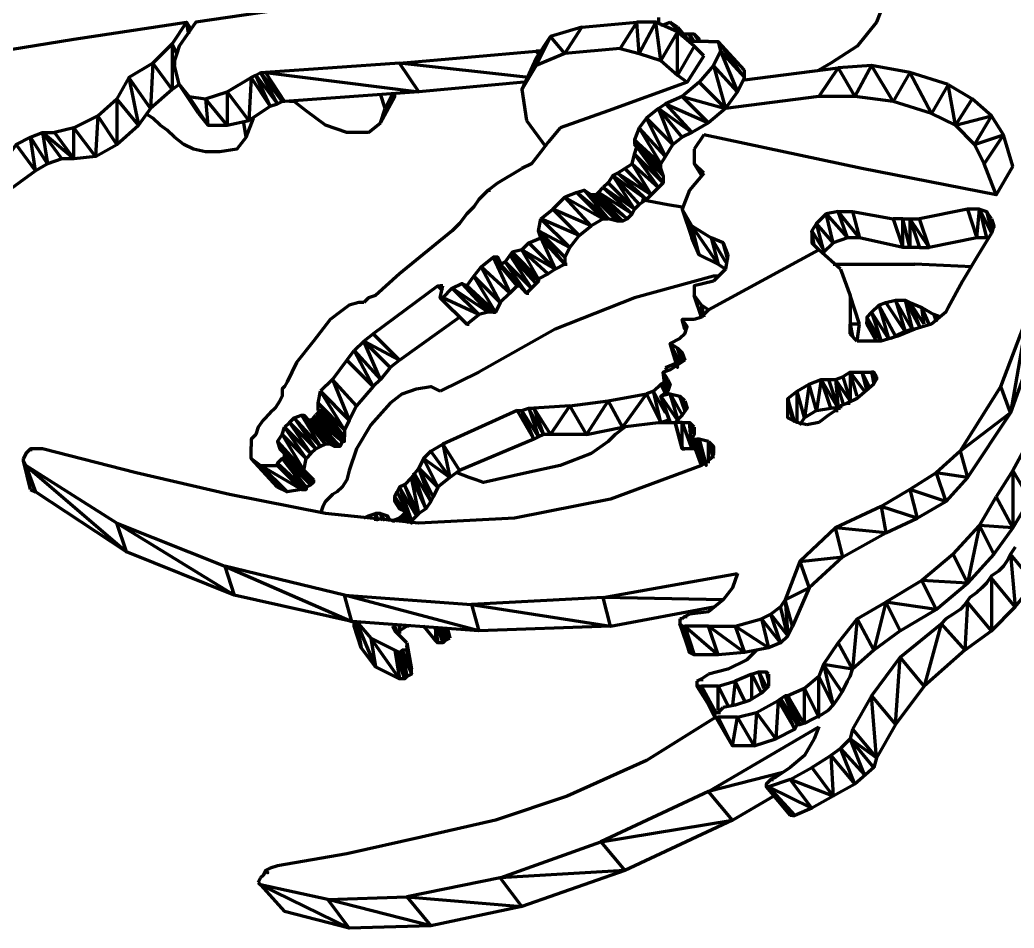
# Model space of a CAD drawing. Header units: inches. Extents: x -243 to 239, y -353 to 248.
# Drawn here: x 95.1 to 164.2, y -317.8 to -254.7 of the extents above; entities that cross this region are included whole.
import ezdxf

# ---------------------------------------------------------------- set-up
doc = ezdxf.new("R2010")
doc.units = ezdxf.units.IN
doc.layers.add('P', color=250, linetype='CONTINUOUS', lineweight=100)

msp = doc.modelspace()

# ---------------------------------------------------------------- linework, layer by layer
at = {"layer": 'P', "color": 91, "linetype": 'CONTINUOUS'}
for points in [[(156.333, -252.167), (155.667, -252.667), (155.333, -253.167), (154.667, -254.833), (153.333, -256.5)], [(153.333, -256.5), (151.5, -257.667)], [(151.5, -257.667), (150.667, -258.167)], [(142.667, -262.667), (142, -263.667)], [(153.667, -265), (142.667, -262.667)], [(142, -263.667), (142, -264.667), (142.5, -265.5)], [(142.667, -265.333), (142, -264.667), (142.5, -265.5)], [(142.667, -265.333), (141.667, -266.5)], [(141.667, -266.5), (141.167, -267.833)], [(142.333, -271), (141.833, -269), (141.167, -267.833), (141.833, -269.833)], [(141.167, -267.833), (142.333, -271), (141.833, -269.833)], [(152.667, -269.833), (152, -268), (151.167, -268.167), (152.667, -269.833), (151.667, -270.167), (150.5, -268.833)], [(150.5, -268.833), (151.167, -268.167)], [(151.667, -270.167), (151.167, -268.167)], [(153.5, -269.833), (152, -268), (153, -268), (153.5, -269.833)], [(153, -268), (155.833, -268.5), (156.5, -270.5), (153.5, -269.833), (152.667, -269.833)], [(161.833, -267.833), (162.333, -269.833), (161.667, -269.833), (161.833, -267.833), (161, -267.833), (157.667, -268.5)], [(161, -267.833), (161.667, -269.833), (158.333, -270.5), (157.667, -268.5)], [(162.667, -269.5), (161.833, -267.833), (162.333, -268), (162.667, -269.333)], [(162.667, -268.5), (162.333, -268), (162.833, -269.167)], [(142.333, -271), (143.667, -271.667), (141.833, -269), (143.167, -269.833), (143.667, -271.667)], [(150.5, -268.833), (150.167, -269.333), (150.167, -270.167), (150.667, -270.667)], [(151, -270.667), (150.5, -268.833)], [(157, -270.5), (156.5, -270.5), (156.5, -268.5), (155.833, -268.5)], [(156.5, -268.5), (157, -268.5), (157, -270.5), (156.5, -268.5)], [(158.333, -270.5), (157, -268.5), (157.667, -270.5), (157, -270.5)], [(157, -268.5), (157.667, -268.5)], [(162.667, -268.5), (162.833, -269), (162.667, -269.5)], [(150.333, -270.333), (150.167, -269.333), (151, -270.667)], [(162.667, -269.5), (161.667, -271.167), (160.667, -272.833), (159.667, -274.667)], [(144.333, -271.333), (144, -270.167), (143.167, -269.833), (144.167, -271.5)], [(144.333, -271.167), (144, -270.167), (144.333, -271)], [(151, -270.833), (151.667, -270.167)], [(162.333, -269.833), (162.5, -269.833)], [(152.167, -272), (150.667, -270.667), (143, -274.833), (150.667, -270.667)], [(144.333, -271), (144.167, -272)], [(157.667, -270.5), (158.333, -270.5)], [(166, -272.667), (165.5, -270.833), (165.667, -277.333), (165.167, -275.333), (164, -282), (163.333, -280.167)], [(143.667, -271.667), (144.167, -272)], [(144.167, -272), (143.333, -272.833)], [(152.167, -272), (152.833, -273.833), (152.833, -275.833)], [(143.333, -272.833), (142, -273.167), (142, -273.333)], [(142, -273.167), (142, -273.333)], [(142, -273.333), (142, -273.833)], [(142.5, -275.333), (142, -273.833), (142.5, -274.5), (142.5, -275.333)], [(153.5, -275.833), (152.833, -273.833)], [(143, -274.833), (142.5, -274.5), (142.667, -275.333)], [(142.833, -275), (142.5, -275.333)], [(143, -274.833), (142.833, -275)], [(159.667, -274.667), (159.5, -275), (158.5, -275.833)], [(141.167, -275.5), (141.333, -275.5)], [(141.333, -275.833), (141.333, -276.167), (141.167, -275.5)], [(141.333, -276.5), (141.5, -276), (141.167, -275.5), (141.333, -276)], [(141.667, -275.5), (141.167, -275.5)], [(142, -275.5), (141.667, -275.5)], [(142.5, -275.333), (142, -275.5)], [(153.5, -275.833), (152.833, -275.833), (153, -276.667)], [(152.833, -276.5), (152.833, -275.833)], [(153.333, -277), (153.5, -275.833)], [(158.5, -275.833), (157.333, -276.167)], [(163.333, -280.167), (165.167, -275.333)], [(141.333, -276.5), (141, -276.833), (140.333, -277.167), (140.833, -278.833), (140.333, -277.167), (140.833, -278.833), (140.333, -277.167), (140.833, -278.833), (140.333, -277.167), (140.833, -278.833)], [(153.333, -277), (152.833, -276.5)], [(157.333, -276.167), (156.167, -276.667), (155, -277), (154, -277)], [(141.167, -278.5), (140.833, -277.5), (140.333, -277.167), (141, -278.5)], [(140.333, -277.167), (140.5, -277.167)], [(154, -277), (153.333, -277)], [(165.667, -277.333), (164, -282), (161, -286.5), (159.5, -288.167)], [(141.167, -278.333), (140.833, -277.5), (141.167, -277.833), (141.333, -278.333)], [(141.333, -278.333), (141.167, -277.833)], [(141.333, -278.333), (140.333, -279)], [(140.333, -279), (139.833, -279.167), (140.167, -280.5), (139.833, -279.167), (140, -280.5)], [(140.167, -280.5), (139.833, -279.167), (140, -280.5), (139.833, -279.167), (140, -280.5)], [(140.167, -279.667), (139.833, -279.167), (140.167, -280.167)], [(139.833, -279.167), (140, -279.167)], [(152.833, -279.167), (152.333, -279.5)], [(153.833, -280.5), (152.833, -279.167), (153.667, -279.167), (154, -280.5)], [(153.333, -280.833), (152.833, -279.167), (152.833, -281.167)], [(153.667, -279.167), (154.333, -279.167), (154.5, -280)], [(154.167, -280.167), (153.667, -279.167)], [(154.5, -280), (154.667, -279.667), (154.5, -279.167), (154.333, -279.167), (154.5, -280)], [(154.667, -279.5), (154.667, -279.667), (154.5, -279.167), (154.667, -279.5)], [(140.167, -279.667), (140.333, -280), (140.167, -280.5)], [(150.5, -281.833), (149.667, -282.333), (149.167, -280.5), (150, -280), (149.667, -282.333)], [(150, -280), (150.833, -279.667), (150.5, -281.833), (150, -280)], [(150.833, -279.667), (151.333, -279.667), (152, -281.667), (150.833, -279.667)], [(152, -281.667), (151.5, -281.667), (150.833, -279.667)], [(151.333, -279.667), (151.833, -279.667), (152, -281.667)], [(151.833, -279.667), (152.333, -279.5), (152.833, -281.167), (151.833, -279.667), (152.333, -281.333)], [(154.5, -280), (153.333, -281)], [(140.167, -280.5), (139.667, -280.833), (140.333, -282.667)], [(140.833, -282.333), (140.333, -280.667), (139.667, -280.833), (140.833, -282.5)], [(140.333, -280.667), (141.167, -282.167)], [(140.333, -280.667), (141, -280.833)], [(148.5, -281), (149.167, -280.5)], [(149.167, -282.667), (149.167, -280.5)], [(160.5, -284.667), (163.333, -280.167)], [(139.667, -280.833), (140.333, -282.667), (139.667, -280.833)], [(139.667, -280.833), (139.833, -280.833)], [(140.333, -282.667), (139.667, -280.833)], [(140.333, -282.667), (139.667, -280.833), (140.333, -282.667), (139.667, -280.833), (140.333, -282.667)], [(139.667, -280.833), (139.833, -280.833)], [(141.333, -281.167), (141, -280.833), (141.333, -281.833)], [(141.333, -281.833), (141, -280.833)], [(141.333, -281.167), (141.5, -281.667), (141.167, -282.167)], [(149, -282.667), (148.5, -281), (148.833, -282.5)], [(148.5, -281.833), (148.5, -281)], [(151.833, -281.833), (152.167, -281.5), (152.167, -281.667)], [(152.667, -281.333), (152.167, -281.5)], [(153.333, -281), (152.667, -281.333)], [(152.667, -281.333), (152.833, -281.333)], [(152.667, -281.333), (152.833, -281.333)], [(141.167, -282.167), (140.667, -282.667), (141.167, -284.5)], [(149.167, -282.667), (148.5, -282.333), (148.5, -281.833)], [(150.5, -281.833), (151.5, -281.667)], [(151.333, -282.167), (150.667, -282.667)], [(151.833, -281.833), (151.333, -282.167)], [(151.833, -281.833), (152, -281.833)], [(152, -281.667), (152.167, -281.667)], [(164, -282), (160.5, -284.667)], [(140.333, -282.667), (140.333, -282.667)], [(140.333, -282.667), (140.667, -282.667)], [(141.167, -284.5), (140.667, -282.667)], [(140.667, -282.667), (141.167, -284.5)], [(140.667, -282.667), (141.167, -284.5), (140.667, -282.667), (141.167, -284.5), (140.667, -282.667), (141.167, -284.5), (140.667, -282.667), (141.167, -284.5), (140.667, -282.667)], [(141.167, -284.5), (141.167, -282.667), (140.667, -282.667)], [(140.667, -282.667), (140.833, -282.667)], [(141.167, -282.667), (141.833, -284.5), (141.667, -282.667)], [(141.167, -282.667), (141.667, -282.667)], [(142, -283), (141.667, -282.667), (142, -283.5)], [(149.833, -282.833), (149.167, -282.667)], [(149.333, -282.833), (149.667, -282.333)], [(150.667, -282.667), (149.833, -282.833)], [(142, -283), (142, -283.5), (141.833, -283.833)], [(142.5, -285.667), (141.833, -283.833), (142.5, -285.667)], [(141.833, -283.833), (142, -283.833)], [(142.5, -285.667), (141.833, -283.833), (142.5, -285.667)], [(141.833, -283.833), (142.5, -285.667), (141.833, -283.833)], [(142, -283.833), (141.833, -283.833)], [(141.833, -283.833), (142, -283.833)], [(142.667, -285.667), (142, -283.833), (142.167, -283.833), (142.667, -285.667)], [(142.5, -285.667), (142, -283.833), (142.5, -285.667)], [(142.333, -283.833), (142.833, -285.667), (142.167, -283.833)], [(143, -284), (142.333, -283.833), (142.167, -283.833)], [(143, -284), (143.333, -284.333), (143.333, -284.833)], [(143.333, -285.167), (143, -284)], [(143, -285.5), (143, -284)], [(95.833, -284.5), (95.5, -284.833), (95.333, -285.167)], [(95.833, -284.667), (95.833, -284.5), (95.833, -284.667)], [(96.167, -284.5), (95.833, -284.5)], [(103.167, -286.167), (96.667, -284.5), (96.167, -284.5)], [(141.167, -284.333), (141.167, -284.5), (141.167, -284.333)], [(141.167, -284.5), (141.333, -284.5)], [(142, -284.5), (141.167, -284.5)], [(141.167, -284.5), (141.333, -284.5)], [(143.333, -284.333), (143.333, -284.833), (143.167, -285.167)], [(160.5, -284.667), (161, -286.5), (158.833, -286.167), (159.5, -288.167), (157, -287.333), (157.5, -289.333), (155, -288.5)], [(160.5, -284.667), (158.833, -286.167), (157, -287.333)], [(95.833, -287.333), (95.333, -285.333), (95.333, -285.167)], [(95.833, -287.333), (96.167, -287.5), (95.333, -285.333), (95.5, -285.667), (96.167, -287.5)], [(143.167, -285.167), (142.5, -285.667)], [(102.5, -291.667), (101.833, -289.667), (95.5, -285.667), (102.5, -291.667), (96.167, -287.5)], [(116.333, -289), (109.667, -287.667), (103.167, -286.167)], [(142.5, -285.667), (136.167, -288), (129.5, -289.333)], [(142.5, -285.667), (142.5, -285.667)], [(157, -287.333), (155, -288.5), (151.833, -290)], [(155.333, -290.333), (157.5, -289.333), (159.5, -288.167)], [(129.5, -289.333), (122.833, -289.667), (116.333, -289)], [(155, -288.5), (155.333, -290.333), (151.833, -290)], [(110, -294.667), (101.833, -289.667), (109.333, -292.667), (110, -294.667)], [(151.833, -290), (149.333, -292.333), (148.333, -295)], [(149.333, -292.333), (152.333, -292), (151.833, -290)], [(152.333, -292), (155.333, -290.333)], [(118.167, -296.5), (117.667, -294.667), (109.333, -292.667), (118.167, -296.5), (110, -294.667), (102.5, -291.667)], [(164.333, -291.333), (164, -291.833), (163.833, -292.167), (163.5, -292.667), (163.167, -293), (162.667, -293.333), (162.333, -293.833), (162, -294.167), (161.667, -294.5), (161.167, -294.833), (160.833, -295.333), (160.5, -295.667), (160, -296), (159.5, -296.333), (159.167, -296.667)], [(165.667, -293.833), (164, -291.833), (164.333, -295.5), (162.667, -293.5), (162.667, -297.167), (161, -295.167), (160.833, -298.5)], [(149.333, -292.333), (150, -294.167), (148.333, -295)], [(152.333, -292), (150, -294.167), (148.833, -296.833)], [(144, -295), (135.667, -294.833), (145, -293.167)], [(145, -293.167), (144.667, -294.167), (144, -295), (143, -295.833)], [(162.667, -297.167), (164.333, -295.5), (165.667, -293.833)], [(127, -297.167), (117.667, -294.667), (126.5, -295.333), (127, -297.167)], [(136.167, -296.833), (135.667, -294.833), (126.5, -295.333), (136.167, -296.833), (127, -297.167), (118.167, -296.5)], [(148.833, -296.833), (148.333, -295), (148.5, -297.5), (147.333, -296)], [(148.333, -295), (148, -295.5), (147.333, -296)], [(136.167, -296.833), (143.333, -295.5)], [(141.667, -296), (141.333, -296.167)], [(143, -295.833), (141.667, -296)], [(148, -298), (147.333, -296), (146.667, -296.333), (148, -298), (147.167, -298.333)], [(148.5, -297.5), (148, -295.5)], [(141, -296.333), (141, -296.667)], [(141.167, -296.333), (141, -296.333)], [(141.667, -298.667), (141.167, -296.833), (141, -296.667), (141.667, -298.667), (141.667, -298.5), (141, -296.667)], [(141.333, -296.167), (141.167, -296.333)], [(141.333, -296.167), (141.5, -296.167)], [(144.833, -296.833), (146.667, -296.333), (147.167, -298.333), (144.833, -296.833)], [(156.333, -299), (159.167, -296.667), (158, -301), (156.333, -299)], [(159.167, -296.667), (160.833, -298.5), (158, -301)], [(141.667, -298.667), (142, -298.833), (141.167, -296.833), (141.333, -296.833), (142, -298.833)], [(143.667, -298.833), (143, -296.833), (141.333, -296.833), (143.667, -298.833), (142, -298.833)], [(145.5, -298.667), (143, -296.833), (144.833, -296.833), (145.5, -298.667)], [(148, -298), (148.5, -297.5), (148.833, -296.833)], [(160.833, -298.5), (162.667, -297.167)], [(147.167, -298.333), (145.5, -298.667), (143.667, -298.833)], [(156.333, -299), (154.333, -301.667), (153, -304)], [(154.333, -301.667), (156, -303.667), (156.333, -299)], [(158, -301), (156, -303.667), (154.667, -306)], [(154.667, -306), (154.333, -301.667)], [(143.5, -303.167), (138.667, -306.167)], [(148.167, -307), (143, -308.333), (150.667, -303.833)], [(150.667, -303.833), (150.333, -304.667), (149.667, -305.833), (148.667, -306.667)], [(153, -304), (152.833, -304.667), (152.167, -305.333)], [(153, -304), (154.667, -306), (152.833, -304.667)], [(152.167, -305.333), (153.833, -307.167), (152.833, -304.667)], [(154.667, -306), (154.5, -306.667), (152.833, -304.667)], [(153.167, -307.833), (152.167, -305.333), (151.5, -305.833)], [(138.667, -306.167), (133.167, -308.667), (128.167, -310.333)], [(150.167, -306.667), (151.5, -305.833), (151.667, -308.667), (150.167, -309.5)], [(151.5, -305.833), (153.167, -307.833), (151.667, -308.667)], [(148.667, -306.667), (147.667, -307.333), (147.333, -307.5)], [(151.667, -308.667), (148.667, -307.5), (150.167, -306.667), (151.667, -308.667)], [(154.5, -306.667), (153.167, -307.833)], [(147.167, -307.667), (147, -307.833), (147, -308)], [(147.333, -307.5), (147.167, -307.667)], [(150.167, -309.5), (148.667, -307.5), (147.167, -308), (150.167, -309.5), (149, -310)], [(147.167, -307.667), (147.167, -307.667)], [(147.333, -307.5), (147.5, -307.5)], [(144.667, -310.333), (143, -308.333), (135.5, -311.833), (144.667, -310.333), (137.167, -313.833), (130, -316.333)], [(148.833, -310), (147.167, -308), (147, -308), (148.667, -310)], [(147, -308), (148.833, -310), (148.667, -310)], [(148.833, -310), (149, -310), (147.167, -308), (147.167, -308), (149, -310)], [(144.667, -310.333), (147.5, -308.667)], [(128.167, -310.333), (123, -311.5), (117.833, -312.667)], [(137.167, -313.833), (128.5, -314.333), (135.5, -311.833), (137.167, -313.833)], [(117.833, -312.667), (113, -313.5), (112.5, -313.667)], [(112.167, -313.833), (112, -314.167), (111.833, -314.333)], [(112.5, -313.667), (112.167, -313.833)], [(112.167, -313.833), (112.333, -314), (112.167, -313.833), (112.333, -314)], [(111.833, -314.333), (111.667, -314.667)], [(111.667, -314.667), (111.833, -314.833), (113.5, -316.667)], [(130, -316.333), (128.5, -314.333), (122, -315.667), (130, -316.333), (123.667, -317.667), (118, -317.833)], [(118, -317.833), (116.5, -315.833), (111.833, -314.833), (118, -317.833), (113.5, -316.667)], [(123.667, -317.667), (116.5, -315.833), (122, -315.667), (123.667, -317.667)]]:
    msp.add_lwpolyline(points, dxfattribs=at)
at = {"layer": 'P', "color": 211, "linetype": 'CONTINUOUS'}
for points in [[(117.5, -253.333), (107.333, -254.833), (106.167, -256.5), (106, -257), (105.833, -257.5), (105.833, -257.833)], [(121.5, -257.667), (131, -256.833), (131.333, -257.167)], [(131.5, -256.833), (131, -256.833), (131.333, -256.833)], [(107.5, -261.167), (106.167, -259.167), (105.833, -257.833)], [(130.167, -259), (122.833, -259.667), (121.5, -257.667), (112.167, -258.333), (122.833, -259.667), (113.5, -260.333)], [(130.5, -258.667), (121.5, -257.667)], [(112.5, -260.667), (111.167, -258.667), (111, -261.667), (109.5, -259.667), (109.5, -262), (108, -260.167)], [(109.5, -259.667), (111.167, -258.667), (111.5, -258.5)], [(111.5, -258.5), (113, -260.5), (111.833, -258.333)], [(111.5, -258.5), (111.833, -258.333)], [(112.5, -260.667), (111.5, -258.5)], [(111.833, -258.333), (112.167, -258.333), (113.5, -260.333), (111.833, -258.333)], [(113.5, -260.333), (113.333, -260.333), (111.833, -258.333)], [(106.167, -259.167), (106.833, -260), (108.167, -262), (106.167, -259.167)], [(106.833, -260), (108, -260.167), (108.167, -262)], [(108, -260.167), (109.5, -259.667)], [(111, -261.667), (112.5, -260.667), (113, -260.5)], [(113, -260.5), (113.333, -260.333)], [(107.5, -261.167), (108.167, -262)], [(108.167, -262), (109.5, -262)], [(109.5, -262), (111, -261.667)]]:
    msp.add_lwpolyline(points, dxfattribs=at)
at = {"layer": 'P', "color": 131, "linetype": 'CONTINUOUS'}
for points in [[(139.5, -254.5), (139.5, -254.833)], [(142, -255.667), (141.667, -255.667), (141.167, -255.667)], [(141.667, -255.667), (142, -256.167)], [(141.833, -256.167), (141.667, -255.667)], [(142.333, -256.167), (142.333, -256), (142, -255.667), (142.333, -256)], [(142.333, -256.167), (142, -255.667)], [(161.333, -271.833), (157.333, -271.667)], [(143.667, -272.5), (143.333, -272.5), (137.833, -274)], [(137.833, -274), (132.333, -276.167)], [(154.333, -275), (154.833, -274.5), (155.5, -276.833), (154.333, -275), (155, -277), (154, -275.667)], [(156.667, -276.333), (156, -276.667), (154.833, -274.5), (155.333, -274.333)], [(156, -274.167), (156.667, -276.333), (155.333, -274.333), (156, -274.167)], [(157.167, -276.167), (156, -274.167), (156.667, -274.167), (157.167, -276.167)], [(156.667, -274.167), (157, -274.333), (157.667, -276), (156.667, -274.167)], [(158, -275.833), (157, -274.333), (157.833, -274.667)], [(154.333, -275), (154, -275.333), (154, -275.667)], [(158.333, -275.833), (157.833, -274.667), (158.667, -275.167), (158.833, -275.667)], [(158, -275.833), (157.833, -274.667)], [(159.167, -275.333), (158.667, -275.167), (158.833, -275.5)], [(155, -277), (154, -275.333)], [(154.667, -277), (154, -275.667)], [(154, -275.833), (154, -275.667)], [(154.667, -277), (154, -275.833)], [(132.333, -276.167), (127, -279.167), (124.333, -280.5)], [(155.667, -276.833), (156, -276.667)], [(157.333, -276.167), (157.167, -276.167), (156.667, -276.333)], [(140, -278.833), (140.833, -278.5)], [(140.167, -279.167), (140, -278.833)], [(140.167, -279.167), (140, -278.833)], [(140, -282), (139.167, -280.5), (139.667, -280), (140, -280.667)], [(139.667, -280), (140, -279.833)], [(140, -280.5), (139.667, -280)], [(121.667, -280.667), (120.833, -281.333), (119.5, -282.833), (118.5, -284.5), (118, -286), (117.833, -286.667), (117.5, -287.167), (117.167, -287.5), (116.833, -287.667), (116.333, -288.167), (116.167, -288.5), (116, -289)], [(121.667, -280.667), (122.667, -280.333), (123.667, -280.167), (124.333, -280.5)], [(136, -281.167), (138.667, -280.667), (137, -283), (136, -281.167)], [(138.667, -280.667), (139.667, -282.667), (137, -283)], [(139.667, -282.667), (139.167, -280.5), (138.667, -280.667)], [(134.5, -283.5), (132, -283.5), (133.333, -281.5), (130.833, -281.667)], [(133.333, -281.5), (136, -281.167), (134.5, -283.5), (133.333, -281.5)], [(129.667, -281.833), (124.5, -284.167)], [(129.667, -281.833), (130.833, -283.833), (125.667, -286)], [(129.667, -281.833), (130, -281.833)], [(131.5, -283.5), (131.167, -283.667), (130, -281.833), (130.5, -281.667), (131.167, -283.667)], [(130.833, -283.833), (130, -281.833)], [(130.5, -281.667), (130.833, -281.667), (131.5, -283.5), (130.5, -281.667)], [(130.833, -281.667), (132, -283.5), (131.5, -283.5)], [(139.667, -282.667), (140.167, -282.5)], [(134.5, -283.5), (137, -283)], [(123.667, -284.667), (124.5, -284.167), (125, -286.5), (123.167, -285.167)], [(124.5, -284.167), (125.667, -286), (125, -286.5)], [(130.833, -283.833), (131.167, -283.667)], [(166.333, -286), (165.167, -284.167), (165.333, -288), (164.167, -286), (164.167, -290), (163, -287.833)], [(165.167, -284.167), (164.167, -286), (163, -287.833)], [(123.667, -284.667), (123.167, -285.167), (122.833, -285.833)], [(125, -286.5), (123.667, -284.667)], [(123.167, -285.167), (124.167, -287.167), (122.833, -285.833)], [(122.833, -285.833), (122.333, -286.5)], [(122.333, -286.5), (123.333, -288.667), (122.5, -286.167)], [(122.5, -286.167), (123.667, -288.167), (123.333, -288.667), (122.833, -289)], [(122.833, -285.833), (123.833, -287.833), (123.667, -288.167), (122.833, -285.833)], [(166.333, -286), (165.333, -288), (164.167, -290)], [(122.833, -289), (121.833, -287), (122.667, -289.167), (121.5, -287.167), (122.333, -289.5), (121.333, -287.5)], [(121.833, -287), (121.5, -287.167), (121.333, -287.5)], [(122.833, -289), (122.333, -286.5), (121.833, -287)], [(125, -286.5), (124.167, -287.167), (123.833, -287.833)], [(121.5, -288.667), (121.167, -288.167), (121.167, -287.833), (121.333, -287.5)], [(121.667, -288.667), (121.167, -287.833), (122.333, -289.667)], [(122.333, -289.5), (121.167, -287.833)], [(121.167, -288.167), (121.5, -288.667)], [(161.833, -289.833), (163, -287.833)], [(119.333, -289.333), (119.333, -289.167), (119.833, -289), (119.833, -289.5)], [(120.333, -289.5), (120.167, -289), (119.833, -289), (120, -289.5)], [(120.5, -289.5), (120.167, -289), (120.667, -289.167), (120.667, -289.5)], [(121.833, -288.833), (121.5, -288.667)], [(121.833, -289.5), (121.667, -289.167), (121.833, -289), (122, -289.5)], [(121.833, -289), (122.333, -289.667), (121.833, -288.833)], [(121.833, -288.833), (121.833, -289)], [(122.167, -289.667), (121.833, -289), (122.167, -289.667)], [(122, -289.5), (121.833, -289)], [(121.833, -289), (121.833, -289)], [(122.833, -289), (122.333, -289.5)], [(119, -289.333), (119.333, -289.167)], [(119.333, -289.333), (119.333, -289.167)], [(120.667, -289.5), (120.667, -289.167)], [(120.833, -289.5), (120.667, -289.167)], [(120.833, -289.5), (120.667, -289.333), (121, -289.5), (121.167, -289.5)], [(121.667, -289.5), (121.5, -289.333), (121, -289.5)], [(121.167, -289.5), (121, -289.5)], [(121.833, -289.5), (121.667, -289.167), (121.5, -289.333)], [(121.5, -289.5), (121.5, -289.333)], [(122.333, -289.667), (122.333, -289.5)], [(162.833, -291.833), (161.833, -289.833), (161, -293.833), (157.833, -293.667)], [(160, -291.833), (161.833, -289.833)], [(164.167, -290), (162.833, -291.833), (161, -293.833)], [(164.167, -290), (161.833, -289.833)], [(160, -291.833), (157.833, -293.667), (155.333, -295.167)], [(161, -293.833), (160, -291.833)], [(157.833, -293.667), (158.833, -295.667), (155.333, -295.167)], [(156.333, -297.167), (158.833, -295.667), (161, -293.833)], [(156.333, -297.167), (155.333, -295.167), (154.5, -298.5), (153.333, -296.333), (153, -299.833), (152, -298)], [(153.333, -296.333), (155.333, -295.167)], [(152, -298), (153.333, -296.333)], [(156.333, -297.167), (154.5, -298.5), (153, -299.833)], [(151, -299.5), (152, -298)], [(146.333, -298.5), (145.667, -299.167), (144.333, -299.833), (143, -300.167)], [(142.5, -300.5), (143, -300.167)], [(146.667, -301.5), (146, -300.167), (144.833, -300.667)], [(146, -300.167), (146.5, -300)], [(146, -301.833), (146, -300.167)], [(147, -301), (146.5, -300), (147, -300), (147.167, -300.667)], [(146.833, -301.167), (146.5, -300)], [(147.167, -300.167), (147, -300), (147.167, -300.667)], [(147.167, -300.167), (147.167, -300.667), (147.167, -301)], [(151, -299.5), (150.667, -300.333), (149.667, -301.167), (148.5, -301.667), (148.333, -301.667)], [(149.333, -303.667), (149.833, -303.5), (150.167, -303.333), (150.833, -303), (151.333, -302.667), (151.667, -302.333), (152, -301.833), (152.333, -301.333), (152.667, -300.667), (152.833, -300.333), (153, -299.833)], [(152.333, -301.5), (151, -299.5), (151.667, -302.333), (150.667, -300.333)], [(153, -299.833), (151, -299.5)], [(142.167, -300.667), (142.5, -300.5), (142.5, -300.667)], [(142.167, -300.667), (142.167, -301)], [(142.5, -300.667), (142.5, -300.5)], [(144.333, -302.333), (143.667, -301), (144.833, -300.667), (144.667, -302.333)], [(145.5, -302), (144.833, -300.667)], [(149.667, -301.167), (150.667, -303.167), (150.667, -300.333)], [(143.333, -302.833), (142.333, -301), (142.167, -301), (143.333, -302.833)], [(143.333, -302.833), (143.333, -303), (142.333, -301), (142.5, -301), (143.333, -303)], [(143.5, -302.833), (142.5, -301)], [(143.667, -302.667), (143.667, -301), (142.5, -301)], [(146.667, -301.5), (145.833, -302), (144.833, -302.333), (144, -302.5)], [(147.167, -301), (146.667, -301.5)], [(149.667, -303.667), (149.667, -301.167)], [(146.333, -302.833), (147.833, -302), (147.667, -304.667), (146.333, -302.833)], [(147.833, -302), (149, -304), (147.667, -304.667)], [(148.333, -301.667), (147.833, -302)], [(149, -304), (149.167, -303.667), (148, -301.833)], [(149, -304), (148, -301.833)], [(149.667, -303.667), (148.5, -301.667), (149.333, -303.667), (148.333, -301.667)], [(149.167, -303.667), (148.333, -301.667)], [(143.333, -302.833), (143.667, -302.833)], [(143.333, -303), (143.333, -302.833), (143.5, -303)], [(143.667, -302.833), (143.833, -302.667), (144, -302.5)], [(143.667, -302.833), (143.833, -302.833)], [(145, -303.167), (146.333, -302.833), (146.167, -305.167), (145, -303.167)], [(143.333, -303), (143.5, -303.167)], [(144.667, -305.167), (143.5, -303.167), (143.667, -303.167), (144.667, -305.167)], [(143.667, -303.167), (144.667, -305.167), (144.667, -305.167)], [(146.167, -305.167), (144.667, -305.167), (145, -303.167), (143.667, -303.167)], [(149.167, -303.667), (149.333, -303.667)], [(146.167, -305.167), (147.667, -304.667)]]:
    msp.add_lwpolyline(points, dxfattribs=at)
at = {"layer": 'P', "color": 221, "linetype": 'CONTINUOUS'}
for points in [[(98.833, -256), (106.667, -254.833), (107, -255.333)], [(106.667, -254.833), (105.667, -256.333), (104.333, -257.667), (102.667, -258.667), (101.833, -260.167)], [(106.833, -255.667), (106.667, -254.833)], [(106, -257), (105.667, -256.333), (105.667, -259.5), (104.333, -257.667), (104.167, -260.833)], [(104.167, -260.833), (102.667, -258.667), (103.333, -262), (101.833, -260.167), (101.833, -263.333), (100.5, -261.333)], [(106.167, -259.167), (105.667, -259.5), (104.167, -260.833), (103.333, -262)], [(100.5, -261.333), (101.833, -260.167)], [(98.833, -262.167), (100.5, -261.333), (100.333, -264.167), (98.833, -262.167)], [(101.833, -263.333), (103.333, -262)], [(94.833, -263.333), (95.833, -262.833)], [(98, -264.333), (97, -264.667), (95.833, -262.833), (96.667, -262.5), (97, -264.667)], [(96.167, -265.167), (95.833, -262.833)], [(96.667, -262.5), (97.5, -262.5), (98.833, -264.333), (96.667, -262.5)], [(98.833, -264.333), (98, -264.333), (96.667, -262.5)], [(100.333, -264.167), (98.833, -264.333), (98.833, -262.167), (97.5, -262.5)], [(96.167, -265.167), (94.833, -263.333), (90.667, -269.167), (89.333, -267.167), (85.167, -273.167), (83.833, -271.167)], [(100.333, -264.167), (101.833, -263.333)], [(97, -264.667), (96.167, -265.167), (85.167, -273.167)]]:
    msp.add_lwpolyline(points, dxfattribs=at)
at = {"layer": 'P', "color": 111, "linetype": 'CONTINUOUS'}
for points in [[(134.167, -255.167), (132, -255.833), (131, -257.333)], [(133, -257), (134.167, -255.167)], [(134.167, -255.167), (138, -254.833), (136.833, -256.667)], [(142, -256.5), (140.833, -258.5), (140.833, -255.5), (139.667, -257.5), (139.333, -254.833), (138.167, -257), (138, -254.833)], [(142.667, -257.167), (142, -256.5), (140.833, -255.5), (139.333, -254.833), (138, -254.833)], [(131, -257.333), (132, -255.833), (131, -257.833)], [(132, -255.833), (131, -257.833)], [(133, -257), (132, -255.833)], [(136.833, -256.667), (133, -257), (131, -257.833), (130, -259.5)], [(142.667, -257.167), (141.5, -259), (136, -261)], [(136.833, -256.667), (138.167, -257), (139.667, -257.5), (140.833, -258.5), (141.5, -259)], [(131, -257.333), (130, -259.5), (130.333, -261.667)], [(131, -257.333), (130, -259.5), (131, -257.833)], [(131, -257.333), (131, -257.833), (131, -257.333)], [(155.833, -260.333), (153.167, -260), (154.333, -257.833), (152, -258), (153.167, -260), (150.667, -260)], [(159.667, -259.167), (158.5, -261.167), (157, -258.333), (154.333, -257.833)], [(157, -258.333), (155.833, -260.333), (154.333, -257.833)], [(145.5, -258.833), (152, -258), (150.667, -260), (144.167, -260.833)], [(159.667, -259.167), (157, -258.333)], [(159.667, -259.167), (161.333, -260.167), (160.167, -262), (159.667, -259.167)], [(158.5, -261.167), (155.833, -260.333)], [(163.5, -262.667), (162.667, -261.333), (161.333, -260.167)], [(158.5, -261.167), (160.167, -262)], [(160.167, -262), (162.667, -261.333), (161.5, -263.333), (160.167, -262)], [(130.333, -261.667), (131.667, -263.5)], [(161.5, -263.333), (163.5, -262.667), (162.167, -264.667)], [(164.167, -264.833), (163.5, -262.667)], [(162.167, -264.667), (161.5, -263.333)], [(164.167, -264.833), (163, -266.833), (153.667, -265)], [(163, -266.833), (162.167, -264.667)], [(138.333, -267.167), (140.167, -267.5)], [(140.167, -267.5), (141.167, -267.667)], [(151.667, -271.667), (157.333, -271.667)]]:
    msp.add_lwpolyline(points, dxfattribs=at)
at = {"layer": 'P', "color": 101, "linetype": 'CONTINUOUS'}
for points in [[(139.667, -255), (139.833, -255), (140.333, -254.833)], [(141.667, -256.167), (140.333, -254.833)], [(141.667, -256.167), (140.333, -254.833)], [(140.833, -255.167), (140.333, -254.833)], [(140.833, -255.167), (141.167, -255.833)], [(140.833, -255.167), (141.667, -256.167)], [(140.833, -255.667), (140.833, -255.167)], [(143, -256.167), (143.667, -256.167), (143.833, -256.833), (143.333, -257.833), (142.333, -259), (141.167, -260)], [(141.833, -256.167), (141.667, -256.167)], [(143, -256.167), (141.833, -256.167)], [(143.833, -256.833), (145.5, -258.667), (143.667, -256.167)], [(145.5, -258.167), (143.667, -256.167)], [(143.833, -256.833), (145, -259.667), (143.333, -257.833)], [(143.333, -257.833), (144.167, -260.833), (143, -261.833)], [(144.167, -260.833), (145, -259.667), (145.5, -258.667), (145.5, -258.167)], [(141.167, -260), (144.167, -260.833), (142.333, -259)], [(143, -261.833), (141.167, -260), (140, -260.5), (143, -261.833), (141.833, -262.5)], [(139.5, -260.833), (140, -260.5), (141.833, -262.5), (139.5, -260.833)], [(136, -261), (132.667, -262.167)], [(139.5, -260.833), (138.667, -261.5), (138.167, -262.167)], [(138.667, -261.5), (140.5, -263.333), (139.5, -260.833)], [(141.833, -262.5), (141.167, -262.833), (139.5, -260.833)], [(138.667, -261.5), (140, -264.167), (138.167, -262.167)], [(132.667, -262.167), (131.833, -263.167), (131.333, -263.833), (130.667, -264.667), (130, -265)], [(137.833, -263), (139.667, -264.667), (138.167, -262.167)], [(138.167, -262.167), (137.833, -263), (137.833, -263.333)], [(140, -264.167), (140.5, -263.333), (141.167, -262.833)], [(137.833, -263), (139.667, -265), (137.833, -263.333)], [(137.833, -264), (139.833, -266), (138, -263.5), (139.833, -265.5), (137.833, -263.333)], [(137.833, -264), (138, -263.5), (137.833, -263.333)], [(137.667, -264.667), (137.833, -264)], [(139.5, -266.333), (137.833, -264)], [(139.833, -265.5), (139.667, -265), (139.667, -264.667), (140, -264.167)], [(137.167, -265), (137.667, -264.667), (139, -266.833), (138.667, -267.167)], [(137.667, -264.667), (139.5, -266.333), (139, -266.833)], [(127.667, -266.5), (128.333, -266), (130, -265)], [(136.333, -265.5), (136, -266), (135.667, -266.333)], [(138.667, -267.167), (136.667, -265.333), (136.333, -265.5), (138.667, -267.167), (138.167, -267.5)], [(136.333, -265.5), (138.167, -267.5), (137.833, -267.833), (136.333, -265.5)], [(139, -266.833), (136.667, -265.333), (137.167, -265), (139, -266.833)], [(139.833, -265.5), (139.833, -266), (139.5, -266.333)], [(137.833, -267.833), (136, -266)], [(127.667, -266.5), (127, -267.167)], [(127.667, -266.5), (127.833, -266.5)], [(135.667, -268.5), (133.833, -266.667), (133, -267), (135.667, -268.5), (134.833, -269), (132.167, -267.833)], [(135.667, -268.5), (136, -268.5), (133.833, -266.667), (134.333, -266.5), (136, -268.5)], [(134.833, -266.833), (134.333, -266.5)], [(134.833, -266.833), (136.667, -268.667), (136, -268.5)], [(137.333, -268.5), (137, -268.667), (135.167, -266.833), (134.833, -266.833), (137, -268.667), (136.667, -268.667)], [(135.167, -266.833), (135.333, -266.667), (137.333, -268.5), (135.167, -266.833)], [(135.667, -266.333), (137.667, -268.167), (135.333, -266.667)], [(135.333, -266.667), (135.667, -266.333)], [(137.667, -268.167), (137.833, -267.833), (135.667, -266.333)], [(127, -267.167), (126.667, -267.667), (126.167, -268.167), (125.667, -268.833)], [(132.167, -267.833), (133, -267)], [(134.833, -269), (133, -267)], [(132.167, -267.833), (134, -269.667), (131.333, -268.5)], [(131.333, -268.5), (132.167, -267.833)], [(137.333, -268.5), (137.667, -268.167)], [(125.667, -268.833), (125.167, -269.333)], [(131.167, -269.333), (133.333, -270.5), (131.333, -268.5)], [(131.333, -269.833), (131.167, -269.333), (131.333, -268.5)], [(134, -269.667), (134.833, -269)], [(125.167, -269.333), (121.5, -272.333)], [(131.167, -269.333), (133, -271.167), (133, -271.667), (131.167, -269.333)], [(133, -271.167), (133.333, -270.5), (134, -269.667)], [(132.333, -272), (130, -270.667), (130.5, -270.167), (132.333, -272)], [(130.5, -270.167), (131.333, -269.833), (132.333, -272), (131.833, -272.333)], [(131.333, -269.833), (133, -271.667), (132.333, -272)], [(133, -271.667), (131.333, -269.833), (133, -271.667), (131.333, -269.833), (133, -271.667), (131.333, -269.833)], [(131.333, -269.833), (131.333, -269.833)], [(131.333, -269.833), (133, -271.667)], [(129.333, -270.833), (128.833, -271.5)], [(128.833, -271.5), (130.667, -273.333), (129.167, -271)], [(129.333, -270.833), (131.167, -272.833), (129.167, -271)], [(131.167, -272.833), (131, -273), (129.167, -271)], [(130, -270.667), (131.833, -272.333), (131.167, -272.667), (130, -270.667), (129.333, -270.833)], [(129.333, -270.833), (131.167, -272.667), (129.333, -270.833), (131.167, -272.667)], [(126.167, -273.167), (126.667, -272.5), (127.167, -271.833), (128, -271.167)], [(129.667, -273.167), (128, -271.167), (129.167, -273.667), (127.167, -271.833)], [(128, -271.167), (129.667, -273.167), (128, -271.167), (129.667, -273.167), (128, -271.167)], [(128.333, -271.167), (128, -271.167)], [(128.333, -271.167), (128.5, -271.5), (128.333, -271.167), (128.5, -271.5)], [(128.5, -271.5), (128.5, -271.667), (128.667, -271.833)], [(128.5, -271.667), (128.833, -271.5)], [(128.5, -271.667), (130.333, -273.667), (128.5, -271.667), (130.333, -273.667), (128.5, -271.667), (130.333, -273.667), (128.5, -271.667), (130.333, -273.667)], [(130.333, -273.667), (128.833, -271.5)], [(133, -271.667), (133.167, -271.667)], [(133, -271.667), (133.167, -271.667)], [(121.5, -272.333), (119.833, -273.833)], [(126.667, -272.5), (128.5, -274.333), (127.167, -271.833)], [(128.167, -275), (126.667, -272.5)], [(129.667, -273.167), (129.167, -272.333)], [(124.167, -273.167), (119.667, -276.5)], [(124.5, -273.5), (124.167, -273.167)], [(124.167, -273.167), (124.333, -273.167)], [(124.5, -273.167), (124.333, -273.167), (124.5, -273.167)], [(124.5, -273.333), (124.333, -273.167)], [(126.167, -275.833), (124.333, -274), (124.5, -273.167)], [(124.5, -273.167), (124.5, -273.167), (124.5, -273.167), (124.5, -273.167)], [(127.667, -275), (125.167, -273.333), (125.833, -273), (127.667, -275)], [(125.833, -273), (126.167, -273.167), (128, -275), (125.833, -273)], [(126.167, -273.167), (128.167, -275), (126.167, -273.167), (128.167, -275)], [(126.167, -273.167), (126.333, -273.167)], [(128, -275), (128.167, -275), (126.167, -273.167), (128, -275), (126.167, -273.167), (128, -275)], [(129.167, -273.667), (129.667, -273.167)], [(129.667, -273.167), (129.833, -273.167)], [(129.667, -273.167), (129.833, -273.167)], [(131, -273), (130.667, -273.333), (130.333, -273.667)], [(131.167, -272.667), (131.167, -272.833)], [(119.833, -273.833), (119.333, -274), (119, -274.333)], [(124.5, -274), (124.333, -274), (124.5, -274), (125.167, -273.333)], [(125.167, -273.333), (127, -275.167), (124.5, -274)], [(129.167, -273.667), (128.5, -274.333), (128.167, -275)], [(130.333, -273.667), (130.5, -273.667)], [(130.333, -273.667), (130.5, -273.667)], [(118.667, -274.333), (118, -274.5), (117.333, -275)], [(119, -274.333), (118.667, -274.333)], [(124.5, -274), (124.333, -274), (126.167, -275.833), (124.333, -274)], [(126.167, -275.833), (124.333, -274), (126.167, -275.833), (124.333, -274), (126.167, -275.833)], [(124.333, -274), (126.167, -275.833)], [(117.333, -275), (116.667, -275.5), (115.5, -277), (114.333, -278.5), (113.667, -279.833), (113.5, -280.167), (113.333, -280.333), (113.333, -280.833), (113.167, -281.167), (112.833, -281.667), (112.5, -282), (112, -282.5), (111.667, -283), (111.5, -283.5), (111.167, -283.833), (111.167, -284.333)], [(126.167, -275.833), (127, -275.167)], [(128, -275), (127.667, -275), (127, -275.167)], [(128.167, -275), (128, -275), (128.167, -275)], [(121.5, -278.333), (125.667, -275.333)], [(126.167, -275.833), (126.333, -275.833)], [(119, -277), (119.667, -276.5), (121.5, -278.333), (119, -277)], [(118.333, -277.667), (120.167, -279.667), (119, -277)], [(118.333, -277.667), (119, -277)], [(121.5, -278.333), (120.833, -278.833), (119, -277)], [(117.833, -278.333), (118.333, -277.667)], [(119.667, -280.167), (118.333, -277.667)], [(117.833, -278.333), (116.833, -279.667), (116, -280.5)], [(119.667, -280.167), (117.833, -278.333)], [(120.833, -278.833), (120.167, -279.667), (119.667, -280.167), (118.5, -281.5), (118, -282.5)], [(118.5, -281.5), (116.833, -279.667), (118, -282.5), (116, -280.5)], [(115.833, -281.333), (117.667, -283.167), (116, -280.5)], [(115.833, -281.833), (115.833, -281.333), (116, -280.5)], [(115.833, -281.333), (117.667, -283.667), (115.833, -281.833)], [(116.333, -284.167), (116, -284.333), (114.167, -282.333), (114.667, -282.167), (116, -284.333)], [(114.667, -282.167), (114.833, -282.167), (116.333, -284.167), (114.667, -282.167)], [(114.833, -282.167), (116.667, -284.167), (116.333, -284.167)], [(114.833, -282.167), (115.167, -282.5), (117, -284.333), (116.667, -284.167)], [(115.667, -282.167), (117.5, -284), (115.5, -282.333)], [(115.5, -282.333), (115.667, -282.167)], [(115.833, -281.833), (116, -281.833), (115.833, -282), (115.667, -282.167)], [(115.833, -281.833), (117.667, -283.833), (117.667, -283.667)], [(116, -281.833), (117.667, -284), (115.833, -282)], [(117.667, -284), (117.5, -284), (115.833, -282)], [(117.667, -284), (117.667, -283.833), (116, -281.833)], [(113.5, -283), (115.333, -284.833), (113.833, -282.667)], [(113.5, -283), (113.833, -282.667)], [(114.167, -282.333), (115.667, -284.5), (113.833, -282.667)], [(113.833, -282.667), (114.167, -282.333)], [(117.167, -284.333), (115.333, -282.5), (115.167, -282.5), (117.167, -284.333), (117, -284.333)], [(117.333, -284.333), (115.333, -282.5), (115.5, -282.333), (117.333, -284.333)], [(118, -282.5), (117.667, -283.167), (117.667, -283.667)], [(139.5, -282.667), (140.833, -282.667)], [(113, -284), (113.333, -283.5), (113.5, -283)], [(115, -285.167), (113.333, -283.5), (114.833, -286)], [(115, -285.167), (113.5, -283)], [(137.167, -283), (136.5, -283.5), (136, -284)], [(113.667, -284.833), (113, -284), (114.833, -286), (114.833, -286)], [(113, -284), (113.167, -284.5), (113.5, -284.833)], [(117.5, -284), (117.333, -284.333), (117.167, -284.333)], [(136, -284), (134.833, -284.833), (132.667, -285.667), (130.333, -286.167)], [(113, -287.167), (111.167, -285.167), (111.167, -284.333)], [(113.5, -284.833), (115.5, -286.833), (115.333, -287)], [(113.5, -284.833), (113.667, -284.833), (115.5, -286.667)], [(115, -287.167), (115.333, -287), (113.5, -285.167), (113.5, -284.833), (115.333, -287)], [(113.5, -284.833), (113.667, -284.833)], [(115.5, -286.667), (115.5, -286.833), (113.667, -284.833)], [(115.667, -284.5), (115.333, -284.833), (115, -285.167)], [(115.667, -284.5), (116, -284.333)], [(113.667, -287.5), (111.167, -285.167), (111.833, -285.667), (113.667, -287.5)], [(113, -285.5), (113.333, -285.167), (115, -287.333)], [(113, -285.667), (113, -285.5), (115, -287.333), (113, -285.667)], [(115, -287.167), (113.5, -285.167), (113.333, -285.167), (115, -287.167), (115, -287.333)], [(114.833, -286), (115, -285.167)], [(111.833, -285.667), (113, -285.667), (114.667, -287.333), (111.833, -285.667)], [(126.333, -286.5), (125.5, -286.167)], [(130.333, -286.167), (127.333, -286.833), (126.833, -286.667)], [(126.833, -286.667), (126.333, -286.5)], [(114.667, -287.333), (113.667, -287.5), (113, -287.167)], [(114.667, -287.333), (115, -287.333)], [(118.5, -296.5), (118.833, -298.333), (118.333, -296.5)], [(118.833, -298.333), (118.333, -296.833), (118.333, -296.5)], [(119.833, -299.667), (118.5, -296.5), (119.5, -297.667), (119.833, -299.667)], [(121.167, -297.167), (121, -296.833)], [(121, -296.833), (121.167, -297.167), (121.833, -297.833)], [(121.333, -297.333), (121.167, -296.833)], [(121.5, -296.833), (121.5, -297.167), (121.5, -296.833)], [(122.167, -296.833), (122, -296.833), (121.5, -297.167), (121.5, -297.333)], [(122, -296.833), (122, -296.833), (122, -296.833)], [(122, -296.833), (122, -296.833)], [(123.333, -296.833), (123.333, -297), (123.167, -296.833)], [(124, -297), (124, -297.833), (123.333, -297)], [(124, -297), (124.167, -298), (124, -297)], [(124.167, -297), (124.5, -298), (124.333, -297)], [(124.5, -297), (124.667, -297.833), (124.5, -297)], [(124.667, -297), (124.833, -297.667), (124.667, -297)], [(125, -297.667), (124.833, -297), (125, -297.667)], [(119.5, -297.667), (121.167, -298.5), (121.5, -300.5), (119.5, -297.667)], [(122, -298), (121.833, -297.833)], [(122, -298), (122.333, -299.833), (122, -298.167)], [(122, -298), (122, -298.167), (122, -298.5)], [(124, -297.833), (124.167, -298)], [(124.667, -297.833), (124.5, -298), (124.167, -298)], [(124.667, -297.833), (125, -297.667)], [(121.5, -300.5), (119.833, -299.667), (118.833, -298.333)], [(121.833, -300.5), (121.5, -298.667), (121.167, -298.5), (121.833, -300.5), (121.5, -300.5)], [(121.833, -300.5), (122, -300.333), (121.5, -298.667), (121.667, -298.5), (122, -300.333)], [(122.333, -300.167), (122, -298.5), (121.667, -298.5), (122.333, -300.167)], [(122, -298.5), (122.333, -300.167), (122, -298.167)], [(122, -300.333), (122.333, -300.167), (122.333, -300.167), (122.333, -299.833)]]:
    msp.add_lwpolyline(points, dxfattribs=at)
at = {"layer": 'P', "color": 0, "linetype": 'CONTINUOUS'}
for points in [[(92.667, -257), (98.833, -256)], [(120.167, -261.833), (120.5, -260.833), (120.167, -259.833)], [(120.5, -260.833), (121.167, -260), (120.167, -261.833)], [(120.5, -260.833), (121, -259.833)], [(121.167, -260), (121.167, -259.833)], [(119.333, -262.5), (117.833, -262.5), (116.333, -262), (115, -261), (114.167, -260.333), (113.833, -260.333)], [(109, -263.833), (108.5, -263.833), (108, -263.833), (107.167, -263.667), (106.5, -263.333), (105.833, -262.833), (105.333, -262.333), (104.833, -262), (104.333, -261.5), (103.833, -261.167)], [(110.833, -262.833), (110.667, -261.833)], [(110.833, -262.833), (111.333, -261.5)], [(119.333, -262.5), (120.167, -261.833)], [(110.833, -262.833), (110.167, -263.667), (109, -263.833)]]:
    msp.add_lwpolyline(points, dxfattribs=at)

doc.saveas('drawing.dxf')
